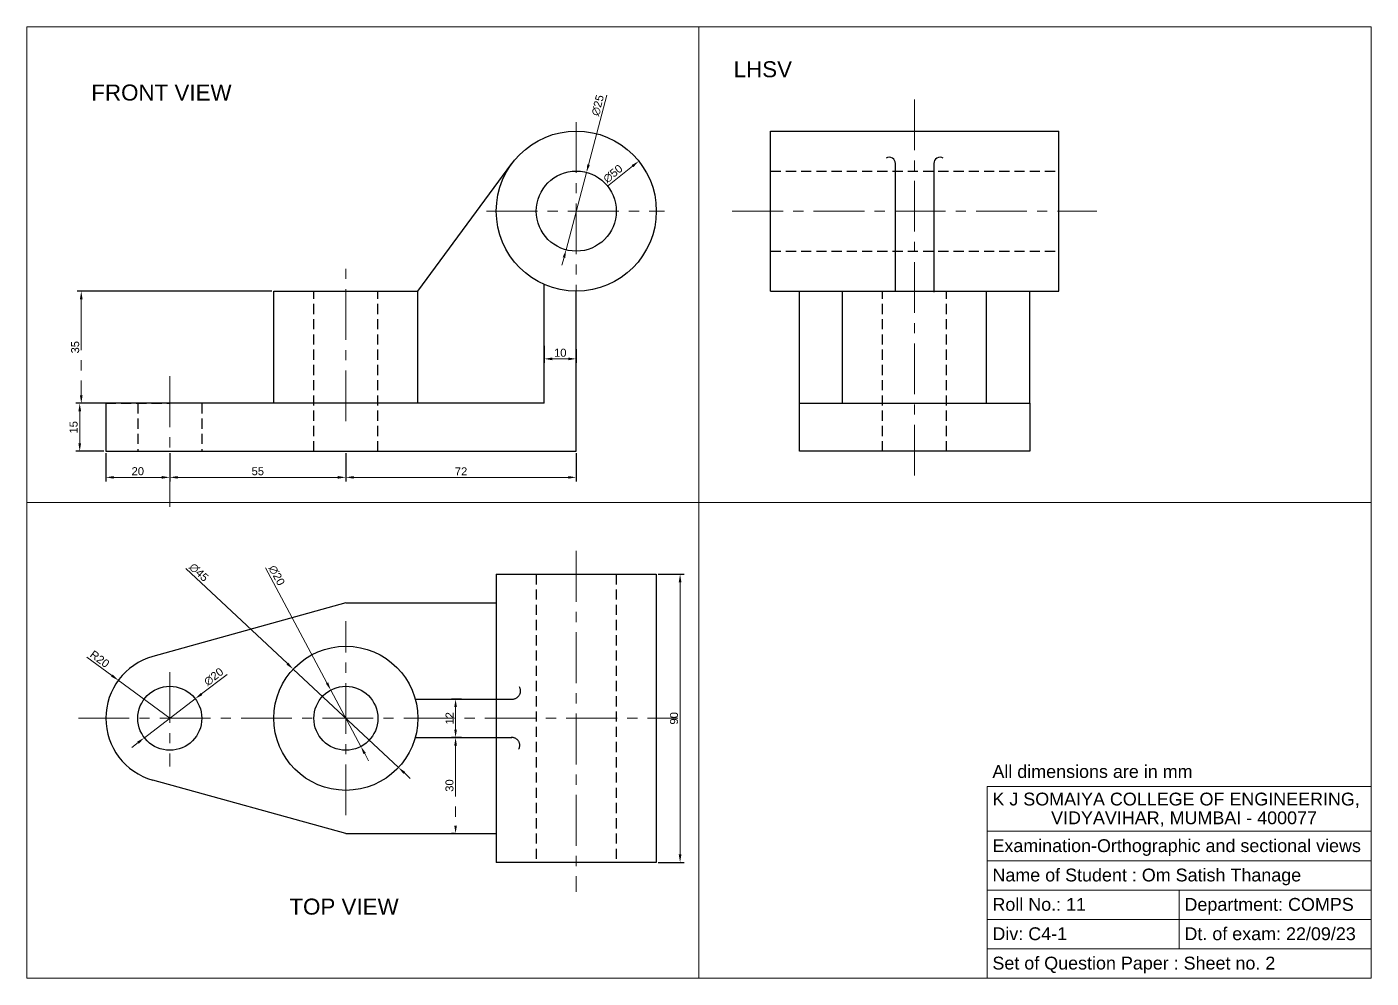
# Model space of a CAD drawing. Header units: millimetres. Extents: x 1403 to 2268, y 1957 to 2254.
# Drawn here: x 1403.3 to 1823.3, y 1956.9 to 2253.9 of the extents above; entities that cross this region are included whole.
import ezdxf

# ---------------------------------------------------------------- set-up
doc = ezdxf.new("R2010")
doc.units = ezdxf.units.MM
doc.header["$LTSCALE"] = 0.5
doc.linetypes.add('CENTER', pattern=[50.8, 31.75, -6.35, 6.35, -6.35])
doc.linetypes.add('HIDDEN', pattern=[9.525, 6.35, -3.175])
doc.styles.get("Standard").update_dxf_attribs({"font": 'arial.ttf'})
doc.dimstyles.new('ISO-25', dxfattribs={"dimtxt": 2.5, "dimasz": 2.5, "dimexe": 1.25, "dimexo": 0.625, "dimtad": 1, "dimdsep": 46, "dimtxsty": 'Standard', "dimcen": 2.5, "dimadec": 0, "dimazin": 0, "dimtfac": 1, "dimtmove": 0, "dimatfit": 3, "dimfxl": 1, "dimlwd": 9, "dimlwe": -1, "dimarcsym": 0})

# ---------------------------------------------------------------- blocks, each defined once
blk = doc.blocks.new('*D1')
at = {"color": 0, "transparency": 16777216}
for p, q in [((1564.92, 2154.32), (1564.92, 2149.02)), ((1574.92, 2153.28), (1574.92, 2149.02))]:
    blk.add_line(p, q, dxfattribs=at)
at = {"color": 0, "linetype": 'CENTER', "lineweight": 9, "transparency": 16777216}
blk.add_line((1567.42, 2150.27), (1572.42, 2150.27), dxfattribs=at)
for points in [[(1567.42, 2150.69), (1567.42, 2149.85), (1564.92, 2150.27)], [(1572.42, 2150.69), (1572.42, 2149.85), (1574.92, 2150.27)]]:
    blk.add_solid(points, dxfattribs=at)
at = {"layer": 'Defpoints', "color": 0, "linetype": 'CENTER', "lineweight": 9, "transparency": 16777216}
for p in [(1564.92, 2154.94), (1574.92, 2153.9), (1574.92, 2150.27)]:
    blk.add_point(p, dxfattribs=at)
at = {"color": 0, "linetype": 'CENTER', "lineweight": 9, "transparency": 16777216, "insert": (1569.92, 2152.17), "char_height": 2.5, "attachment_point": 5}
blk.add_mtext('10', dxfattribs=at)
blk = doc.blocks.new('*D2')
at = {"color": 0, "transparency": 16777216}
for p, q in [((1502.92, 2120.78), (1502.92, 2112.02)), ((1574.92, 2120.78), (1574.92, 2112.02))]:
    blk.add_line(p, q, dxfattribs=at)
at = {"color": 0, "lineweight": 9, "transparency": 16777216}
blk.add_line((1505.42, 2113.27), (1572.42, 2113.27), dxfattribs=at)
for points in [[(1505.42, 2113.69), (1505.42, 2112.86), (1502.92, 2113.27)], [(1572.42, 2113.69), (1572.42, 2112.86), (1574.92, 2113.27)]]:
    blk.add_solid(points, dxfattribs=at)
at = {"layer": 'Defpoints', "color": 0, "lineweight": 9, "transparency": 16777216}
for p in [(1502.92, 2121.4), (1574.92, 2121.4), (1574.92, 2113.27)]:
    blk.add_point(p, dxfattribs=at)
at = {"color": 0, "lineweight": 9, "transparency": 16777216, "insert": (1538.92, 2115.15), "char_height": 2.5, "attachment_point": 5}
blk.add_mtext('72', dxfattribs=at)
blk = doc.blocks.new('*D3')
at = {"color": 0, "transparency": 16777216}
for p, q in [((1447.92, 2120.78), (1447.92, 2112.02)), ((1502.92, 2120.78), (1502.92, 2112.02))]:
    blk.add_line(p, q, dxfattribs=at)
at = {"color": 0, "lineweight": 9, "transparency": 16777216}
blk.add_line((1450.42, 2113.27), (1500.42, 2113.27), dxfattribs=at)
for points in [[(1450.42, 2113.69), (1450.42, 2112.86), (1447.92, 2113.27)], [(1500.42, 2113.69), (1500.42, 2112.86), (1502.92, 2113.27)]]:
    blk.add_solid(points, dxfattribs=at)
at = {"layer": 'Defpoints', "color": 0, "lineweight": 9, "transparency": 16777216}
for p in [(1447.92, 2121.4), (1502.92, 2121.4), (1502.92, 2113.27)]:
    blk.add_point(p, dxfattribs=at)
at = {"color": 0, "lineweight": 9, "transparency": 16777216, "insert": (1475.42, 2115.17), "char_height": 2.5, "attachment_point": 5}
blk.add_mtext('55', dxfattribs=at)
blk = doc.blocks.new('*D4')
at = {"color": 0, "transparency": 16777216}
for p, q in [((1427.92, 2120.78), (1427.92, 2112.02)), ((1447.92, 2120.78), (1447.92, 2112.02))]:
    blk.add_line(p, q, dxfattribs=at)
at = {"color": 0, "lineweight": 9, "transparency": 16777216}
blk.add_line((1430.42, 2113.27), (1445.42, 2113.27), dxfattribs=at)
for points in [[(1430.42, 2113.69), (1430.42, 2112.86), (1427.92, 2113.27)], [(1445.42, 2113.69), (1445.42, 2112.86), (1447.92, 2113.27)]]:
    blk.add_solid(points, dxfattribs=at)
at = {"layer": 'Defpoints', "color": 0, "lineweight": 9, "transparency": 16777216}
for p in [(1427.92, 2121.4), (1447.92, 2121.4), (1447.92, 2113.27)]:
    blk.add_point(p, dxfattribs=at)
at = {"color": 0, "lineweight": 9, "transparency": 16777216, "insert": (1437.92, 2115.18), "char_height": 2.5, "attachment_point": 5}
blk.add_mtext('20', dxfattribs=at)
blk = doc.blocks.new('*D5')
at = {"color": 0, "lineweight": 9, "transparency": 16777216}
blk.add_line((1584.65, 2204.18), (1592.5, 2210.46), dxfattribs=at)
blk.add_solid([(1592.24, 2210.78), (1592.76, 2210.13), (1594.45, 2212.02)], dxfattribs=at)
at = {"layer": 'Defpoints', "color": 0, "lineweight": 9, "transparency": 16777216}
for p in [(1594.45, 2212.02), (1555.4, 2180.79)]:
    blk.add_point(p, dxfattribs=at)
at = {"color": 0, "lineweight": 9, "transparency": 16777216, "insert": (1586.37, 2208.08), "char_height": 2.5, "attachment_point": 5, "rotation": 38.6544}
blk.add_mtext('∅50', dxfattribs=at)
blk = doc.blocks.new('*D6')
at = {"color": 0, "lineweight": 9, "transparency": 16777216}
for p, q in [((1584.5, 2232.59), (1578.76, 2210.9)), ((1571.73, 2184.32), (1578.12, 2208.49)), ((1571.09, 2181.9), (1570.45, 2179.48))]:
    blk.add_line(p, q, dxfattribs=at)
for points in [[(1578.36, 2211.01), (1579.17, 2210.8), (1578.12, 2208.49)], [(1570.68, 2182.01), (1571.49, 2181.79), (1571.73, 2184.32)]]:
    blk.add_solid(points, dxfattribs=at)
at = {"layer": 'Defpoints', "color": 0, "lineweight": 9, "transparency": 16777216}
for p in [(1578.12, 2208.49), (1571.73, 2184.32)]:
    blk.add_point(p, dxfattribs=at)
at = {"color": 0, "lineweight": 9, "transparency": 16777216, "insert": (1581.63, 2229.43), "char_height": 2.5, "attachment_point": 5, "rotation": 75.1733}
blk.add_mtext('∅25', dxfattribs=at)
blk = doc.blocks.new('*D7')
at = {"color": 0, "transparency": 16777216}
for p, q in [((1539.08, 2044.04), (1535.96, 2044.04)), ((1539.08, 2032.04), (1535.96, 2032.04))]:
    blk.add_line(p, q, dxfattribs=at)
at = {"color": 0, "linetype": 'CENTER', "lineweight": 9, "transparency": 16777216}
blk.add_line((1537.21, 2041.54), (1537.21, 2034.54), dxfattribs=at)
for points in [[(1536.8, 2041.54), (1537.63, 2041.54), (1537.21, 2044.04)], [(1536.8, 2034.54), (1537.63, 2034.54), (1537.21, 2032.04)]]:
    blk.add_solid(points, dxfattribs=at)
at = {"layer": 'Defpoints', "color": 0, "linetype": 'CENTER', "lineweight": 9, "transparency": 16777216}
for p in [(1539.71, 2044.04), (1537.21, 2032.04), (1539.71, 2032.04)]:
    blk.add_point(p, dxfattribs=at)
at = {"color": 0, "linetype": 'CENTER', "lineweight": 30, "transparency": 16777216, "insert": (1535.33, 2038.04), "char_height": 2.5, "attachment_point": 5, "rotation": 90}
blk.add_mtext('12', dxfattribs=at)
blk = doc.blocks.new('*D8')
at = {"color": 0, "transparency": 16777216}
for p, q in [((1536.9, 2032.04), (1535.96, 2032.04)), ((1536.9, 2002.04), (1535.96, 2002.04))]:
    blk.add_line(p, q, dxfattribs=at)
at = {"color": 0, "linetype": 'CENTER', "lineweight": 9, "transparency": 16777216}
blk.add_line((1537.21, 2029.54), (1537.21, 2004.54), dxfattribs=at)
for points in [[(1536.8, 2029.54), (1537.63, 2029.54), (1537.21, 2032.04)], [(1536.8, 2004.54), (1537.63, 2004.54), (1537.21, 2002.04)]]:
    blk.add_solid(points, dxfattribs=at)
at = {"layer": 'Defpoints', "color": 0, "linetype": 'CENTER', "lineweight": 9, "transparency": 16777216}
for p in [(1537.52, 2032.04), (1537.21, 2002.04), (1537.52, 2002.04)]:
    blk.add_point(p, dxfattribs=at)
at = {"color": 0, "linetype": 'CENTER', "lineweight": 30, "transparency": 16777216, "insert": (1535.31, 2017.04), "char_height": 2.5, "attachment_point": 5, "rotation": 90}
blk.add_mtext('30', dxfattribs=at)
blk = doc.blocks.new('*D9')
at = {"color": 0, "transparency": 16777216}
for p, q in [((1427.3, 2136.4), (1418.53, 2136.4)), ((1427.3, 2121.4), (1418.53, 2121.4))]:
    blk.add_line(p, q, dxfattribs=at)
at = {"color": 0, "linetype": 'CENTER', "lineweight": 9, "transparency": 16777216}
blk.add_line((1419.78, 2133.9), (1419.78, 2123.9), dxfattribs=at)
for points in [[(1419.36, 2133.9), (1420.2, 2133.9), (1419.78, 2136.4)], [(1419.36, 2123.9), (1420.2, 2123.9), (1419.78, 2121.4)]]:
    blk.add_solid(points, dxfattribs=at)
at = {"layer": 'Defpoints', "color": 0, "linetype": 'CENTER', "lineweight": 9, "transparency": 16777216}
for p in [(1427.92, 2136.4), (1419.78, 2121.4), (1427.92, 2121.4)]:
    blk.add_point(p, dxfattribs=at)
at = {"color": 0, "linetype": 'CENTER', "lineweight": 9, "transparency": 16777216, "insert": (1417.88, 2128.9), "char_height": 2.5, "attachment_point": 5, "rotation": 90}
blk.add_mtext('15', dxfattribs=at)
blk = doc.blocks.new('*D10')
at = {"color": 0, "transparency": 16777216}
for p, q in [((1479.8, 2171.4), (1419.01, 2171.4)), ((1479.8, 2136.4), (1419.01, 2136.4))]:
    blk.add_line(p, q, dxfattribs=at)
at = {"color": 0, "linetype": 'CENTER', "lineweight": 9, "transparency": 16777216}
blk.add_line((1420.26, 2168.9), (1420.26, 2138.9), dxfattribs=at)
for points in [[(1419.84, 2168.9), (1420.68, 2168.9), (1420.26, 2171.4)], [(1419.84, 2138.9), (1420.68, 2138.9), (1420.26, 2136.4)]]:
    blk.add_solid(points, dxfattribs=at)
at = {"layer": 'Defpoints', "color": 0, "linetype": 'CENTER', "lineweight": 9, "transparency": 16777216}
for p in [(1480.42, 2171.4), (1420.26, 2136.4), (1480.42, 2136.4)]:
    blk.add_point(p, dxfattribs=at)
at = {"color": 0, "linetype": 'CENTER', "lineweight": 9, "transparency": 16777216, "insert": (1418.36, 2153.9), "char_height": 2.5, "attachment_point": 5, "rotation": 90}
blk.add_mtext('35', dxfattribs=at)
blk = doc.blocks.new('*D11')
at = {"color": 0, "lineweight": 9, "transparency": 16777216}
for p, q in [((1465.83, 2051.74), (1457.86, 2045.64)), ((1439.98, 2031.97), (1455.87, 2044.12)), ((1437.99, 2030.45), (1436.01, 2028.93))]:
    blk.add_line(p, q, dxfattribs=at)
for points in [[(1457.6, 2045.97), (1458.11, 2045.31), (1455.87, 2044.12)], [(1437.74, 2030.78), (1438.25, 2030.12), (1439.98, 2031.97)]]:
    blk.add_solid(points, dxfattribs=at)
at = {"layer": 'Defpoints', "color": 0, "lineweight": 9, "transparency": 16777216}
for p in [(1455.87, 2044.12), (1439.98, 2031.97)]:
    blk.add_point(p, dxfattribs=at)
at = {"color": 0, "lineweight": 9, "transparency": 16777216, "insert": (1461.64, 2051.01), "char_height": 2.5, "attachment_point": 5, "rotation": 37.4009}
blk.add_mtext('∅20', dxfattribs=at)
blk = doc.blocks.new('*D12')
at = {"color": 0, "lineweight": 9, "transparency": 16777216}
for p, q in [((1477.81, 2085.06), (1497.03, 2049.07)), ((1507.64, 2029.22), (1498.21, 2046.86)), ((1508.82, 2027.02), (1509.99, 2024.81))]:
    blk.add_line(p, q, dxfattribs=at)
for points in [[(1497.4, 2049.27), (1496.67, 2048.87), (1498.21, 2046.86)], [(1509.18, 2027.22), (1508.45, 2026.82), (1507.64, 2029.22)]]:
    blk.add_solid(points, dxfattribs=at)
at = {"layer": 'Defpoints', "color": 0, "lineweight": 9, "transparency": 16777216}
for p in [(1498.21, 2046.86), (1507.64, 2029.22)]:
    blk.add_point(p, dxfattribs=at)
at = {"color": 0, "lineweight": 9, "transparency": 16777216, "insert": (1481.32, 2082.66), "char_height": 2.5, "attachment_point": 5, "rotation": 298.1137}
blk.add_mtext('∅20', dxfattribs=at)
blk = doc.blocks.new('*D13')
at = {"color": 0, "lineweight": 9, "transparency": 16777216}
for p, q in [((1452.89, 2084.77), (1484.65, 2055.11)), ((1519.37, 2022.69), (1486.48, 2053.4)), ((1521.2, 2020.98), (1523.02, 2019.28))]:
    blk.add_line(p, q, dxfattribs=at)
for points in [[(1484.94, 2055.41), (1484.37, 2054.8), (1486.48, 2053.4)], [(1521.48, 2021.29), (1520.91, 2020.68), (1519.37, 2022.69)]]:
    blk.add_solid(points, dxfattribs=at)
at = {"layer": 'Defpoints', "color": 0, "lineweight": 9, "transparency": 16777216}
for p in [(1486.48, 2053.4), (1519.37, 2022.69)]:
    blk.add_point(p, dxfattribs=at)
at = {"color": 0, "lineweight": 9, "transparency": 16777216, "insert": (1457, 2083.62), "char_height": 2.5, "attachment_point": 5, "rotation": 316.9628}
blk.add_mtext('∅45', dxfattribs=at)
blk = doc.blocks.new('*D14')
at = {"color": 0, "lineweight": 9, "transparency": 16777216}
for p, q in [((1422, 2057.16), (1429.82, 2051.4)), ((1447.92, 2038.04), (1431.83, 2049.91))]:
    blk.add_line(p, q, dxfattribs=at)
blk.add_solid([(1430.06, 2051.73), (1429.57, 2051.06), (1431.83, 2049.91)], dxfattribs=at)
at = {"layer": 'Defpoints', "color": 0, "lineweight": 9, "transparency": 16777216}
for p in [(1431.83, 2049.91), (1447.92, 2038.04)]:
    blk.add_point(p, dxfattribs=at)
at = {"color": 0, "lineweight": 9, "transparency": 16777216, "insert": (1426.03, 2056.55), "char_height": 2.5, "attachment_point": 5, "rotation": 323.5977}
blk.add_mtext('R20', dxfattribs=at)
blk = doc.blocks.new('*D15')
at = {"color": 0, "transparency": 16777216}
for p, q in [((1600.55, 2083.04), (1608.61, 2083.04)), ((1600.55, 1993.04), (1608.61, 1993.04))]:
    blk.add_line(p, q, dxfattribs=at)
at = {"color": 0, "lineweight": 9, "transparency": 16777216}
blk.add_line((1607.36, 2080.54), (1607.36, 1995.54), dxfattribs=at)
for points in [[(1606.94, 2080.54), (1607.77, 2080.54), (1607.36, 2083.04)], [(1606.94, 1995.54), (1607.77, 1995.54), (1607.36, 1993.04)]]:
    blk.add_solid(points, dxfattribs=at)
at = {"layer": 'Defpoints', "color": 0, "lineweight": 9, "transparency": 16777216}
for p in [(1599.92, 2083.04), (1599.92, 1993.04), (1607.36, 1993.04)]:
    blk.add_point(p, dxfattribs=at)
at = {"color": 0, "lineweight": 9, "transparency": 16777216, "insert": (1605.46, 2038.04), "char_height": 2.5, "attachment_point": 5, "rotation": 90}
blk.add_mtext('90', dxfattribs=at)

msp = doc.modelspace()

# ---------------------------------------------------------------- linework, layer by layer
at = {"lineweight": 9}
for p, q in [((1403.267, 2253.922), (1823.267, 2253.922)), ((1403.267, 1956.922), (1403.267, 2253.922)), ((1613.267, 2253.922), (1613.267, 1956.922)), ((1823.267, 2253.922), (1823.267, 1956.922)), ((1403.267, 2105.422), (1823.267, 2105.422)), ((1703.267, 2016.745), (1823.267, 2016.745)), ((1703.267, 1956.922), (1703.267, 2016.745)), ((1823.267, 2011.922), (1823.267, 1956.922)), ((1703.267, 2002.755), (1823.267, 2002.755)), ((1703.267, 1993.588), (1823.267, 1993.588)), ((1703.267, 1984.422), (1823.267, 1984.422)), ((1763.267, 1984.422), (1763.267, 1966.088)), ((1703.267, 1975.255), (1823.267, 1975.255)), ((1703.267, 1966.088), (1823.267, 1966.088)), ((1823.267, 1956.922), (1403.267, 1956.922)), ((1823.267, 1956.922), (1703.267, 1956.922))]:
    msp.add_line(p, q, dxfattribs=at)
at = {"linetype": 'CENTER', "lineweight": 9}
for p, q in [((1680.644, 2113.825), (1680.644, 2232.179)), ((1574.925, 2224.205), (1574.925, 2171.401)), ((1546.903, 2196.401), (1602.525, 2196.401)), ((1623.656, 2196.401), (1737.536, 2196.401)), ((1502.925, 2130.766), (1502.925, 2178.336)), ((1447.925, 2144.852), (1447.925, 2104.037)), ((1574.925, 2090.33), (1574.925, 1983.829)), ((1502.925, 2007.787), (1502.925, 2068.406)), ((1447.885, 2052.494), (1447.885, 2022.942)), ((1419.393, 2038.044), (1606.637, 2038.044))]:
    msp.add_line(p, q, dxfattribs=at)
at = {"lineweight": 30}
for p, q in [((1635.644, 2221.401), (1725.644, 2221.401)), ((1635.644, 2171.401), (1635.644, 2221.401)), ((1725.644, 2171.401), (1725.644, 2221.401)), ((1525.425, 2171.401), (1554.805, 2211.24)), ((1674.644, 2171.401), (1674.644, 2211.24)), ((1686.644, 2211.24), (1686.644, 2171.088)), ((1480.425, 2171.401), (1525.425, 2171.401)), ((1480.425, 2136.401), (1480.425, 2171.401)), ((1525.425, 2136.401), (1525.425, 2171.401)), ((1564.925, 2136.401), (1564.925, 2173.488)), ((1574.925, 2136.401), (1574.925, 2171.401)), ((1635.644, 2171.401), (1725.644, 2171.401)), ((1644.644, 2136.401), (1644.644, 2171.401)), ((1658.144, 2136.401), (1658.144, 2171.401)), ((1703.144, 2136.401), (1703.144, 2171.401)), ((1716.644, 2136.401), (1716.644, 2171.401)), ((1427.925, 2136.401), (1427.925, 2121.401)), ((1502.925, 2136.401), (1427.925, 2136.401)), ((1564.925, 2136.401), (1502.925, 2136.401)), ((1574.925, 2121.401), (1574.925, 2136.401)), ((1644.644, 2136.401), (1716.644, 2136.401)), ((1716.644, 2136.401), (1716.644, 2121.401)), ((1427.925, 2121.401), (1574.925, 2121.401)), ((1716.644, 2121.401), (1644.644, 2121.401)), ((1549.925, 2083.044), (1599.925, 2083.044)), ((1549.925, 2083.044), (1549.925, 1993.044)), ((1599.925, 2083.044), (1599.925, 1993.044)), ((1502.925, 2074.044), (1442.582, 2057.318)), ((1502.925, 2074.044), (1549.925, 2074.044)), ((1524.61, 2044.044), (1554.805, 2044.044)), ((1524.61, 2032.044), (1554.805, 2032.044)), ((1502.925, 2002.044), (1442.582, 2018.771)), ((1502.925, 2002.044), (1549.925, 2002.044)), ((1599.925, 1993.044), (1549.925, 1993.044))]:
    msp.add_line(p, q, dxfattribs=at)
at = {"linetype": 'HIDDEN', "lineweight": 30}
for p, q in [((1635.644, 2208.901), (1725.644, 2208.901)), ((1635.644, 2183.901), (1725.644, 2183.901)), ((1492.925, 2121.401), (1492.925, 2171.401)), ((1512.925, 2121.401), (1512.925, 2171.401)), ((1670.644, 2121.401), (1670.644, 2171.401)), ((1690.644, 2121.401), (1690.644, 2171.401)), ((1427.925, 2136.401), (1447.925, 2136.401)), ((1437.925, 2136.401), (1437.925, 2121.401)), ((1457.925, 2136.401), (1457.925, 2121.401)), ((1562.425, 2083.044), (1562.425, 1993.044)), ((1587.425, 2083.044), (1587.425, 1993.044))]:
    msp.add_line(p, q, dxfattribs=at)
at = {"linetype": 'CENTER', "lineweight": 30}
msp.add_line((1644.644, 2121.401), (1644.644, 2136.401), dxfattribs=at)
at = {"lineweight": 30}
for centre, radius in [((1574.925, 2196.401), 25), ((1574.925, 2196.401), 12.5), ((1502.925, 2038.044), 22.5), ((1447.925, 2038.044), 10), ((1502.925, 2038.044), 10)]:
    msp.add_circle(centre, radius, dxfattribs=at)
for centre, radius, start, end in [((1672.742, 2211.297), 1.903, 358.25842, 122.40216), ((1688.547, 2211.297), 1.903, 57.59784, 181.74158), ((1447.925, 2038.044), 20, 105.49322, 254.50678)]:
    msp.add_arc(centre, radius, start, end, dxfattribs=at)
at = {"linetype": 'CENTER', "lineweight": 30}
for centre, radius, start, end in [((1554.961, 2046.588), 2.549, 266.49213, 29.43774), ((1554.805, 2029.595), 2.464, 329.7288, 96.19652)]:
    msp.add_arc(centre, radius, start, end, dxfattribs=at)

# ---------------------------------------------------------------- texts
at = {"lineweight": 9}
for s, height, p in [('All dimensions are in mm', 4.00791, (1704.945, 2019.427)), ('K J SOMAIYA COLLEGE OF ENGINEERING, ', 4.00791, (1704.945, 2010.819)), ('VIDYAVIHAR, MUMBAI - 400077', 4.00791, (1723.281, 2004.967)), ('Examination-Orthographic and sectional views', 4.00791, (1704.945, 1996.271)), ('Name of Student : Om Satish Thanage', 4.00791, (1704.945, 1987.104)), ('Roll No.: 11 ', 4.00791, (1704.945, 1977.937)), ('Department: COMPS', 4.00791, (1764.945, 1977.937)), ('Div: C4-1 ', 4.0079, (1704.945, 1968.771)), ('Dt. of exam: 22/09/23', 4.00791, (1764.945, 1968.771)), ('Set of Question Paper : Sheet no. 2 ', 4.00791, (1704.945, 1959.604))]:
    msp.add_text(s, height=height, dxfattribs=at).set_placement(p)
at = {"char_height": 5, "attachment_point": 1}
for s, width, heights, insert in [('LHSV', 5, [0], (1624.087, 2243.203)), ('FRONT VIEW', 65.24839, [0], (1423.389, 2235.931)), ('TOP VIEW', 36.36647, [5.808], (1485.282, 1981.74))]:
    msp.add_mtext_dynamic_manual_height_columns(s, width=width, gutter_width=12.5, heights=heights, dxfattribs=dict(at, insert=insert))

# ---------------------------------------------------------------- dimensions: what is measured, and where the dimension line sits
at = {"lineweight": 9}
for p1, p2, picture, middle in [((1571.726, 2184.318), (1578.124, 2208.485), '*D6', (1583.535, 2228.927)), ((1555.402, 2180.786), (1594.448, 2212.017), '*D5', (1587.598, 2206.538)), ((1519.37, 2022.689), (1486.479, 2053.4), '*D13', (1455.653, 2082.183)), ((1507.637, 2029.224), (1498.213, 2046.864), '*D12', (1479.584, 2081.732))]:
    dim = msp.add_diameter_dim_2p(p1=p1, p2=p2, dimstyle='ISO-25', dxfattribs=at)
    dim.commit()
    dim.dimension.update_dxf_attribs({"geometry": picture, "text_midpoint": middle, "dimtype": 163})
at = {"linetype": 'CENTER', "lineweight": 9}
dim = msp.add_linear_dim(base=(1420.259, 2136.401), p1=(1480.425, 2171.401), p2=(1480.425, 2136.401), angle=90, dimstyle='ISO-25', dxfattribs=at)
dim.commit()
dim.dimension.update_dxf_attribs({"geometry": '*D10', "text_midpoint": (1418.357, 2153.901)})
dim = msp.add_linear_dim(base=(1574.925, 2150.27), p1=(1564.925, 2154.945), p2=(1574.925, 2153.901), dimstyle='ISO-25', dxfattribs=at)
dim.commit()
dim.dimension.update_dxf_attribs({"geometry": '*D1', "text_midpoint": (1569.925, 2152.172)})
dim = msp.add_linear_dim(base=(1419.78, 2121.401), p1=(1427.925, 2136.401), p2=(1427.925, 2121.401), angle=90, dimstyle='ISO-25', dxfattribs=at)
dim.commit()
dim.dimension.update_dxf_attribs({"geometry": '*D9', "text_midpoint": (1419.78, 2128.901), "dimtype": 160})
at = {"lineweight": 9}
for base, p1, p2, picture, middle in [((1447.925, 2113.274), (1427.925, 2121.401), (1447.925, 2121.401), '*D4', (1437.925, 2115.176)), ((1502.925, 2113.274), (1447.925, 2121.401), (1502.925, 2121.401), '*D3', (1475.425, 2115.171)), ((1574.925, 2113.274), (1502.925, 2121.401), (1574.925, 2121.401), '*D2', (1538.925, 2115.154))]:
    dim = msp.add_linear_dim(base=base, p1=p1, p2=p2, dimstyle='ISO-25', dxfattribs=at)
    dim.commit()
    dim.dimension.update_dxf_attribs({"geometry": picture, "text_midpoint": middle})
dim = msp.add_linear_dim(base=(1607.358, 1993.044), p1=(1599.925, 2083.044), p2=(1599.925, 1993.044), angle=90, dimstyle='ISO-25', dxfattribs=at)
dim.commit()
dim.dimension.update_dxf_attribs({"geometry": '*D15', "text_midpoint": (1605.456, 2038.044)})
dim = msp.add_radius_dim(center=(1447.925, 2038.044), mpoint=(1431.828, 2049.913), dimstyle='ISO-25', dxfattribs=at)
dim.commit()
dim.dimension.update_dxf_attribs({"geometry": '*D14', "text_midpoint": (1426.028, 2056.552)})
dim = msp.add_diameter_dim_2p(p1=(1439.981, 2031.97), p2=(1455.869, 2044.118), dimstyle='ISO-25', dxfattribs=at)
dim.commit()
dim.dimension.update_dxf_attribs({"geometry": '*D11', "text_midpoint": (1461.64, 2051.012)})
at = {"linetype": 'CENTER', "lineweight": 30}
for base, p1, p2, picture, middle in [((1537.214, 2032.044), (1539.707, 2044.044), (1539.707, 2032.044), '*D7', (1535.334, 2038.044)), ((1537.214, 2002.044), (1537.523, 2032.044), (1537.523, 2002.044), '*D8', (1535.311, 2017.044))]:
    dim = msp.add_linear_dim(base=base, p1=p1, p2=p2, angle=90, dimstyle='ISO-25', dxfattribs=at)
    dim.commit()
    dim.dimension.update_dxf_attribs({"geometry": picture, "text_midpoint": middle})

doc.saveas('drawing.dxf')
